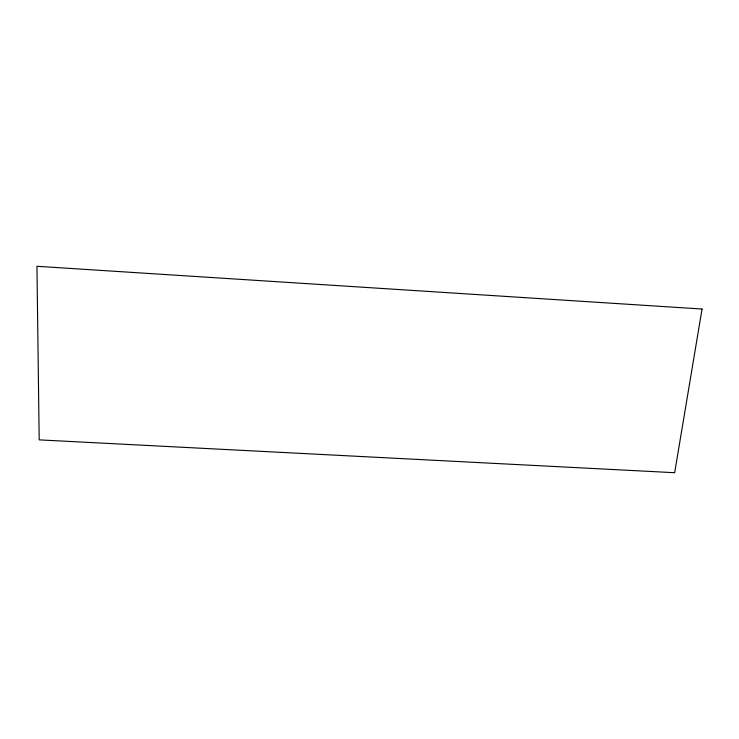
<?xml version="1.0" encoding="UTF-8"?>
<svg xmlns="http://www.w3.org/2000/svg" width="739" height="739" viewBox="0 0 739 739"><rect width="100%" height="100%" fill="white"/><g stroke="black" fill="none" stroke-linecap="round" stroke-linejoin="round"><path stroke-width="1.11" d="M702.05 309.031L674.661 472.711L39.195 439.871L36.95 266.289L702.05 309.031"/></g></svg>
